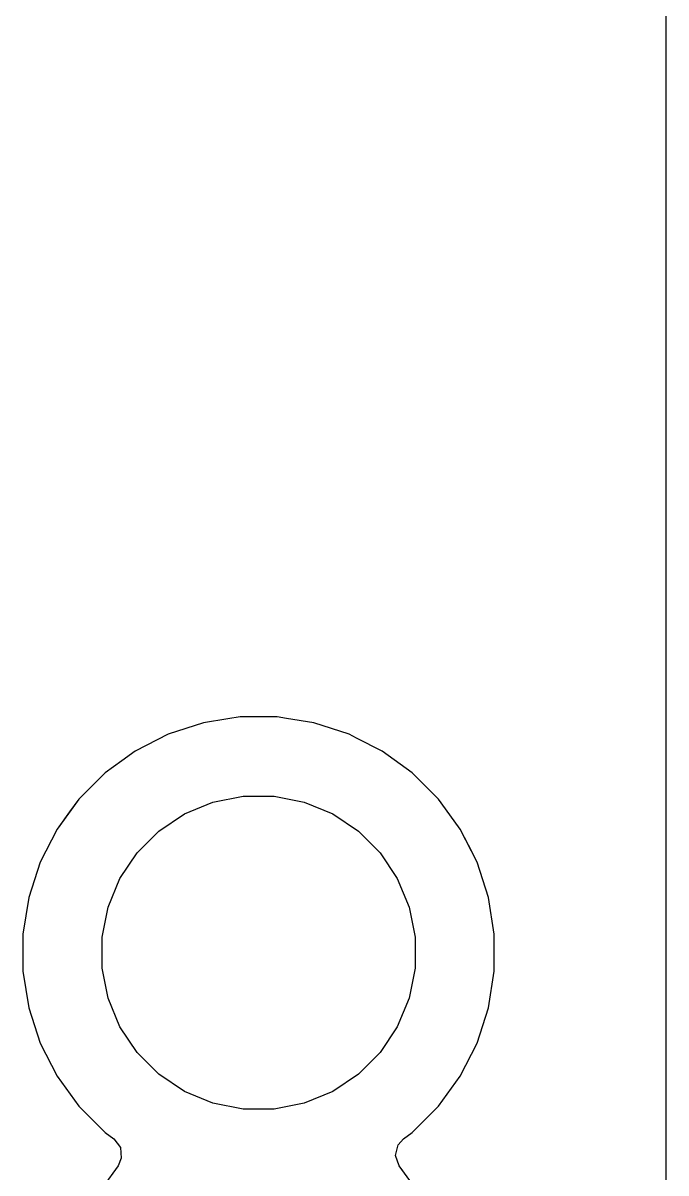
# Model space of a CAD drawing. Header units: inches. Extents: x 6.57 to 9.79, y -8.72 to -3.17.
# Drawn here: x 9.6258 to 9.7874, y -7.1931 to -6.9043 of the extents above; entities that cross this region are included whole.
import ezdxf

# ---------------------------------------------------------------- set-up
doc = ezdxf.new("R2010")
doc.units = ezdxf.units.IN
doc.header["$MEASUREMENT"] = 0
doc.layers.add('In2.Cu', color=33, linetype='CONTINUOUS', true_color=0xce7d2c)

msp = doc.modelspace()

# ---------------------------------------------------------------- linework, layer by layer
at = {"layer": 'In2.Cu', "linetype": 'CONTINUOUS'}
for p, q in [((9.78738, -3.17026), (9.78738, -8.71951)), ((9.78738, -3.17026), (9.78738, -8.71951)), ((9.78738, -3.17026), (9.78738, -8.71951)), ((9.78738, -3.17026), (9.78738, -8.71951)), ((9.67731, -7.07908), (9.67118, -7.08005)), ((9.67731, -7.07908), (9.67118, -7.08005)), ((9.67731, -7.07908), (9.67118, -7.08005)), ((9.67731, -7.07908), (9.67118, -7.08005)), ((9.68038, -7.07859), (9.67731, -7.07908)), ((9.68038, -7.07859), (9.67731, -7.07908)), ((9.68038, -7.07859), (9.67731, -7.07908)), ((9.68038, -7.07859), (9.67731, -7.07908)), ((9.6897, -7.07859), (9.68038, -7.07859)), ((9.6897, -7.07859), (9.68038, -7.07859)), ((9.6897, -7.07859), (9.68038, -7.07859)), ((9.6897, -7.07859), (9.68038, -7.07859)), ((9.692, -7.07896), (9.6897, -7.07859)), ((9.692, -7.07896), (9.6897, -7.07859)), ((9.692, -7.07896), (9.6897, -7.07859)), ((9.692, -7.07896), (9.6897, -7.07859)), ((9.6989, -7.08005), (9.692, -7.07896)), ((9.6989, -7.08005), (9.692, -7.07896)), ((9.6989, -7.08005), (9.692, -7.07896)), ((9.6989, -7.08005), (9.692, -7.07896)), ((9.67118, -7.08005), (9.66231, -7.08293)), ((9.67118, -7.08005), (9.66231, -7.08293)), ((9.67118, -7.08005), (9.66231, -7.08293)), ((9.67118, -7.08005), (9.66231, -7.08293)), ((9.67118, -7.08005), (9.67118, -7.08005)), ((9.67118, -7.08005), (9.67118, -7.08005)), ((9.67118, -7.08005), (9.67118, -7.08005)), ((9.67118, -7.08005), (9.67118, -7.08005)), ((9.70777, -7.08293), (9.6989, -7.08005)), ((9.70777, -7.08293), (9.6989, -7.08005)), ((9.70777, -7.08293), (9.6989, -7.08005)), ((9.70777, -7.08293), (9.6989, -7.08005)), ((9.66231, -7.08293), (9.65401, -7.08716)), ((9.66231, -7.08293), (9.65401, -7.08716)), ((9.66231, -7.08293), (9.65401, -7.08716)), ((9.66231, -7.08293), (9.65401, -7.08716)), ((9.70963, -7.08388), (9.70777, -7.08293)), ((9.70963, -7.08388), (9.70777, -7.08293)), ((9.70963, -7.08388), (9.70777, -7.08293)), ((9.70963, -7.08388), (9.70777, -7.08293)), ((9.71607, -7.08716), (9.70963, -7.08388)), ((9.71607, -7.08716), (9.70963, -7.08388)), ((9.71607, -7.08716), (9.70963, -7.08388)), ((9.71607, -7.08716), (9.70963, -7.08388)), ((9.65401, -7.08716), (9.65063, -7.08961)), ((9.65401, -7.08716), (9.65063, -7.08961)), ((9.65401, -7.08716), (9.65063, -7.08961)), ((9.65401, -7.08716), (9.65063, -7.08961)), ((9.72361, -7.09264), (9.71607, -7.08716)), ((9.72361, -7.09264), (9.71607, -7.08716)), ((9.72361, -7.09264), (9.71607, -7.08716)), ((9.72361, -7.09264), (9.71607, -7.08716)), ((9.65063, -7.08961), (9.64647, -7.09264)), ((9.65063, -7.08961), (9.64647, -7.09264)), ((9.65063, -7.08961), (9.64647, -7.09264)), ((9.65063, -7.08961), (9.64647, -7.09264)), ((9.64647, -7.09264), (9.63988, -7.09923)), ((9.64647, -7.09264), (9.63988, -7.09923)), ((9.64647, -7.09264), (9.63988, -7.09923)), ((9.64647, -7.09264), (9.63988, -7.09923)), ((9.64647, -7.09264), (9.64647, -7.09264)), ((9.64647, -7.09264), (9.64647, -7.09264)), ((9.64647, -7.09264), (9.64647, -7.09264)), ((9.64647, -7.09264), (9.64647, -7.09264)), ((9.64647, -7.09264), (9.64647, -7.09264)), ((9.64647, -7.09264), (9.64647, -7.09264)), ((9.64647, -7.09264), (9.64647, -7.09264)), ((9.64647, -7.09264), (9.64647, -7.09264)), ((9.7302, -7.09923), (9.72361, -7.09264)), ((9.7302, -7.09923), (9.72361, -7.09264)), ((9.7302, -7.09923), (9.72361, -7.09264)), ((9.7302, -7.09923), (9.72361, -7.09264)), ((9.63988, -7.09923), (9.63753, -7.10246)), ((9.63988, -7.09923), (9.63753, -7.10246)), ((9.63988, -7.09923), (9.63753, -7.10246)), ((9.63988, -7.09923), (9.63901, -7.10042)), ((9.63988, -7.09923), (9.63988, -7.09923)), ((9.63988, -7.09923), (9.63988, -7.09923)), ((9.63988, -7.09923), (9.63988, -7.09923)), ((9.63988, -7.09923), (9.63988, -7.09923)), ((9.63988, -7.09923), (9.63988, -7.09923)), ((9.63988, -7.09923), (9.63988, -7.09923)), ((9.63988, -7.09923), (9.63988, -7.09923)), ((9.63988, -7.09923), (9.63988, -7.09923)), ((9.67357, -7.1), (9.68117, -7.09849)), ((9.67357, -7.1), (9.68117, -7.09849)), ((9.67357, -7.1), (9.68117, -7.09849)), ((9.67357, -7.1), (9.68117, -7.09849)), ((9.68117, -7.09849), (9.68891, -7.09849)), ((9.68117, -7.09849), (9.68891, -7.09849)), ((9.68117, -7.09849), (9.68891, -7.09849)), ((9.68117, -7.09849), (9.68891, -7.09849)), ((9.68891, -7.09849), (9.69651, -7.1)), ((9.68891, -7.09849), (9.69651, -7.1)), ((9.68891, -7.09849), (9.69651, -7.1)), ((9.68891, -7.09849), (9.69651, -7.1)), ((9.73527, -7.1062), (9.7302, -7.09923)), ((9.73527, -7.1062), (9.7302, -7.09923)), ((9.73527, -7.1062), (9.7302, -7.09923)), ((9.73568, -7.10677), (9.7302, -7.09923)), ((9.63901, -7.10042), (9.6344, -7.10677)), ((9.63753, -7.10246), (9.6344, -7.10677)), ((9.63753, -7.10246), (9.6344, -7.10677)), ((9.63753, -7.10246), (9.6344, -7.10677)), ((9.66642, -7.10296), (9.67357, -7.1)), ((9.66642, -7.10296), (9.67357, -7.1)), ((9.66642, -7.10296), (9.67357, -7.1)), ((9.66642, -7.10296), (9.67357, -7.1)), ((9.69651, -7.1), (9.70366, -7.10296)), ((9.69651, -7.1), (9.70366, -7.10296)), ((9.69651, -7.1), (9.70366, -7.10296)), ((9.69651, -7.1), (9.70366, -7.10296)), ((9.65998, -7.10726), (9.66642, -7.10296)), ((9.65998, -7.10726), (9.66642, -7.10296)), ((9.65998, -7.10726), (9.66642, -7.10296)), ((9.65998, -7.10726), (9.66642, -7.10296)), ((9.70366, -7.10296), (9.7101, -7.10726)), ((9.70366, -7.10296), (9.7101, -7.10726)), ((9.70366, -7.10296), (9.7101, -7.10726)), ((9.70366, -7.10296), (9.7101, -7.10726)), ((9.6344, -7.10677), (9.63017, -7.11507)), ((9.6344, -7.10677), (9.63017, -7.11507)), ((9.6344, -7.10677), (9.63017, -7.11507)), ((9.6344, -7.10677), (9.63017, -7.11507)), ((9.65451, -7.11274), (9.65998, -7.10726)), ((9.65451, -7.11274), (9.65998, -7.10726)), ((9.65451, -7.11274), (9.65998, -7.10726)), ((9.65451, -7.11274), (9.65998, -7.10726)), ((9.7101, -7.10726), (9.71557, -7.11274)), ((9.7101, -7.10726), (9.71557, -7.11274)), ((9.7101, -7.10726), (9.71557, -7.11274)), ((9.7101, -7.10726), (9.71557, -7.11274)), ((9.73568, -7.10677), (9.73527, -7.1062)), ((9.73568, -7.10677), (9.73527, -7.1062)), ((9.73568, -7.10677), (9.73527, -7.1062)), ((9.73991, -7.11507), (9.73568, -7.10677)), ((9.73991, -7.11507), (9.73568, -7.10677)), ((9.73991, -7.11507), (9.73568, -7.10677)), ((9.73775, -7.11083), (9.73568, -7.10677)), ((9.73991, -7.11507), (9.73775, -7.11083)), ((9.6502, -7.11918), (9.65451, -7.11274)), ((9.6502, -7.11918), (9.65451, -7.11274)), ((9.6502, -7.11918), (9.65451, -7.11274)), ((9.6502, -7.11918), (9.65451, -7.11274)), ((9.71557, -7.11274), (9.71988, -7.11918)), ((9.71557, -7.11274), (9.71988, -7.11918)), ((9.71557, -7.11274), (9.71988, -7.11918)), ((9.71557, -7.11274), (9.71988, -7.11918)), ((9.63017, -7.11507), (9.62729, -7.12393)), ((9.63017, -7.11507), (9.62729, -7.12393)), ((9.63017, -7.11507), (9.62729, -7.12393)), ((9.63017, -7.11507), (9.62729, -7.12393)), ((9.74279, -7.12393), (9.73991, -7.11507)), ((9.74279, -7.12393), (9.73991, -7.11507)), ((9.74279, -7.12393), (9.73991, -7.11507)), ((9.74279, -7.12393), (9.73991, -7.11507)), ((9.64724, -7.12633), (9.6502, -7.11918)), ((9.64724, -7.12633), (9.6502, -7.11918)), ((9.64724, -7.12633), (9.6502, -7.11918)), ((9.64724, -7.12633), (9.6502, -7.11918)), ((9.71988, -7.11918), (9.72284, -7.12633)), ((9.71988, -7.11918), (9.72284, -7.12633)), ((9.71988, -7.11918), (9.72284, -7.12633)), ((9.71988, -7.11918), (9.72284, -7.12633)), ((9.62729, -7.12393), (9.62583, -7.13314)), ((9.62729, -7.12393), (9.62583, -7.13314)), ((9.62729, -7.12393), (9.62583, -7.13314)), ((9.62729, -7.12393), (9.62583, -7.13314)), ((9.62729, -7.12393), (9.62729, -7.12393)), ((9.62729, -7.12393), (9.62729, -7.12393)), ((9.62729, -7.12393), (9.62729, -7.12393)), ((9.62729, -7.12393), (9.62729, -7.12393)), ((9.74424, -7.13314), (9.74279, -7.12393)), ((9.74279, -7.12393), (9.74279, -7.12393)), ((9.74279, -7.12393), (9.74279, -7.12393)), ((9.74424, -7.13314), (9.74279, -7.12393)), ((9.74279, -7.12393), (9.74279, -7.12393)), ((9.74279, -7.12393), (9.74279, -7.12393)), ((9.74424, -7.13314), (9.74279, -7.12393)), ((9.74279, -7.12393), (9.74279, -7.12393)), ((9.74279, -7.12393), (9.74279, -7.12393)), ((9.74424, -7.13314), (9.74279, -7.12393)), ((9.74279, -7.12393), (9.74279, -7.12393)), ((9.74279, -7.12393), (9.74279, -7.12393)), ((9.64573, -7.13392), (9.64724, -7.12633)), ((9.64573, -7.13392), (9.64724, -7.12633)), ((9.64573, -7.13392), (9.64724, -7.12633)), ((9.64573, -7.13392), (9.64724, -7.12633)), ((9.72284, -7.12633), (9.72435, -7.13392)), ((9.72284, -7.12633), (9.72435, -7.13392)), ((9.72284, -7.12633), (9.72435, -7.13392)), ((9.72284, -7.12633), (9.72435, -7.13392)), ((9.62583, -7.13314), (9.62583, -7.14245)), ((9.62583, -7.13314), (9.62583, -7.14245)), ((9.62583, -7.13314), (9.62583, -7.14245)), ((9.62583, -7.13314), (9.62583, -7.14245)), ((9.64573, -7.14167), (9.64573, -7.13392)), ((9.64573, -7.14167), (9.64573, -7.13392)), ((9.64573, -7.14167), (9.64573, -7.13392)), ((9.64573, -7.14167), (9.64573, -7.13392)), ((9.72435, -7.13392), (9.72435, -7.14167)), ((9.72435, -7.13392), (9.72435, -7.14167)), ((9.72435, -7.13392), (9.72435, -7.14167)), ((9.72435, -7.13392), (9.72435, -7.14167)), ((9.74424, -7.14245), (9.74424, -7.13314)), ((9.74424, -7.14245), (9.74424, -7.13314)), ((9.74424, -7.14245), (9.74424, -7.13314)), ((9.74424, -7.14245), (9.74424, -7.13314)), ((9.62583, -7.14245), (9.62729, -7.15166)), ((9.62583, -7.14245), (9.62729, -7.15166)), ((9.62583, -7.14245), (9.62729, -7.15166)), ((9.62583, -7.14245), (9.62729, -7.15166)), ((9.64724, -7.14926), (9.64573, -7.14167)), ((9.64724, -7.14926), (9.64573, -7.14167)), ((9.64724, -7.14926), (9.64573, -7.14167)), ((9.64724, -7.14926), (9.64573, -7.14167)), ((9.72435, -7.14167), (9.72284, -7.14926)), ((9.72435, -7.14167), (9.72284, -7.14926)), ((9.72435, -7.14167), (9.72284, -7.14926)), ((9.72435, -7.14167), (9.72284, -7.14926)), ((9.74279, -7.15166), (9.74424, -7.14245)), ((9.74279, -7.15166), (9.74424, -7.14245)), ((9.74279, -7.15166), (9.74424, -7.14245)), ((9.74279, -7.15166), (9.74424, -7.14245)), ((9.62729, -7.15166), (9.62729, -7.15166)), ((9.62729, -7.15166), (9.63017, -7.16052)), ((9.62729, -7.15166), (9.62729, -7.15166)), ((9.62729, -7.15166), (9.63017, -7.16052)), ((9.62729, -7.15166), (9.62729, -7.15166)), ((9.62729, -7.15166), (9.63017, -7.16052)), ((9.62729, -7.15166), (9.62729, -7.15166)), ((9.62729, -7.15166), (9.63017, -7.16052)), ((9.6502, -7.15642), (9.64724, -7.14926)), ((9.6502, -7.15642), (9.64724, -7.14926)), ((9.6502, -7.15642), (9.64724, -7.14926)), ((9.6502, -7.15642), (9.64724, -7.14926)), ((9.72284, -7.14926), (9.71988, -7.15642)), ((9.72284, -7.14926), (9.71988, -7.15642)), ((9.72284, -7.14926), (9.71988, -7.15642)), ((9.72284, -7.14926), (9.71988, -7.15642)), ((9.73991, -7.16052), (9.74279, -7.15166)), ((9.73991, -7.16052), (9.74279, -7.15166)), ((9.73991, -7.16052), (9.74279, -7.15166)), ((9.73991, -7.16052), (9.74279, -7.15166)), ((9.65451, -7.16285), (9.6502, -7.15642)), ((9.65451, -7.16285), (9.6502, -7.15642)), ((9.65451, -7.16285), (9.6502, -7.15642)), ((9.65451, -7.16285), (9.6502, -7.15642)), ((9.71988, -7.15642), (9.71557, -7.16285)), ((9.71988, -7.15642), (9.71557, -7.16285)), ((9.71988, -7.15642), (9.71557, -7.16285)), ((9.71988, -7.15642), (9.71557, -7.16285)), ((9.63017, -7.16052), (9.63017, -7.16052)), ((9.63017, -7.16052), (9.6344, -7.16883)), ((9.63017, -7.16052), (9.63017, -7.16052)), ((9.63017, -7.16052), (9.6344, -7.16883)), ((9.63017, -7.16052), (9.63017, -7.16052)), ((9.63017, -7.16052), (9.6344, -7.16883)), ((9.63017, -7.16052), (9.63017, -7.16052)), ((9.63017, -7.16052), (9.6344, -7.16883)), ((9.73568, -7.16883), (9.73991, -7.16052)), ((9.73568, -7.16883), (9.73991, -7.16052)), ((9.73568, -7.16883), (9.73991, -7.16052)), ((9.73568, -7.16883), (9.73991, -7.16052)), ((9.65998, -7.16833), (9.65451, -7.16285)), ((9.65998, -7.16833), (9.65451, -7.16285)), ((9.65998, -7.16833), (9.65451, -7.16285)), ((9.65998, -7.16833), (9.65451, -7.16285)), ((9.71557, -7.16285), (9.7101, -7.16833)), ((9.71557, -7.16285), (9.7101, -7.16833)), ((9.71557, -7.16285), (9.7101, -7.16833)), ((9.71557, -7.16285), (9.7101, -7.16833)), ((9.6344, -7.16883), (9.63988, -7.17636)), ((9.6344, -7.16883), (9.63988, -7.17636)), ((9.6344, -7.16883), (9.63988, -7.17636)), ((9.6344, -7.16883), (9.63988, -7.17636)), ((9.66642, -7.17263), (9.65998, -7.16833)), ((9.66642, -7.17263), (9.65998, -7.16833)), ((9.66642, -7.17263), (9.65998, -7.16833)), ((9.66642, -7.17263), (9.65998, -7.16833)), ((9.7101, -7.16833), (9.70366, -7.17263)), ((9.7101, -7.16833), (9.70366, -7.17263)), ((9.7101, -7.16833), (9.70366, -7.17263)), ((9.7101, -7.16833), (9.70366, -7.17263)), ((9.7302, -7.17636), (9.73568, -7.16883)), ((9.7302, -7.17636), (9.73568, -7.16883)), ((9.7302, -7.17636), (9.73568, -7.16883)), ((9.7302, -7.17636), (9.73568, -7.16883)), ((9.67357, -7.17559), (9.66642, -7.17263)), ((9.67357, -7.17559), (9.66642, -7.17263)), ((9.67357, -7.17559), (9.66642, -7.17263)), ((9.67357, -7.17559), (9.66642, -7.17263)), ((9.70366, -7.17263), (9.69651, -7.17559)), ((9.70366, -7.17263), (9.69651, -7.17559)), ((9.70366, -7.17263), (9.69651, -7.17559)), ((9.70366, -7.17263), (9.69651, -7.17559)), ((9.63988, -7.17636), (9.64647, -7.18295)), ((9.63988, -7.17636), (9.64647, -7.18295)), ((9.63988, -7.17636), (9.64647, -7.18295)), ((9.63988, -7.17636), (9.64647, -7.18295)), ((9.68117, -7.17711), (9.67357, -7.17559)), ((9.68117, -7.17711), (9.67357, -7.17559)), ((9.68117, -7.17711), (9.67357, -7.17559)), ((9.68117, -7.17711), (9.67357, -7.17559)), ((9.68891, -7.17711), (9.68117, -7.17711)), ((9.68891, -7.17711), (9.68117, -7.17711)), ((9.68891, -7.17711), (9.68117, -7.17711)), ((9.68891, -7.17711), (9.68117, -7.17711)), ((9.69651, -7.17559), (9.68891, -7.17711)), ((9.69651, -7.17559), (9.68891, -7.17711)), ((9.69651, -7.17559), (9.68891, -7.17711)), ((9.69651, -7.17559), (9.68891, -7.17711)), ((9.72361, -7.18295), (9.7302, -7.17636)), ((9.72361, -7.18295), (9.7302, -7.17636)), ((9.72361, -7.18295), (9.7302, -7.17636)), ((9.72361, -7.18295), (9.7302, -7.17636)), ((9.64647, -7.18295), (9.64647, -7.18295)), ((9.64647, -7.18295), (9.64863, -7.18452)), ((9.64647, -7.18295), (9.64647, -7.18295)), ((9.64647, -7.18295), (9.64863, -7.18452)), ((9.64647, -7.18295), (9.64647, -7.18295)), ((9.64647, -7.18295), (9.64863, -7.18452)), ((9.64647, -7.18295), (9.64647, -7.18295)), ((9.64647, -7.18295), (9.64863, -7.18452)), ((9.72145, -7.18452), (9.72361, -7.18295)), ((9.72145, -7.18452), (9.72361, -7.18295)), ((9.72145, -7.18452), (9.72361, -7.18295)), ((9.72145, -7.18452), (9.72361, -7.18295)), ((9.64863, -7.18452), (9.65031, -7.1867)), ((9.64863, -7.18452), (9.65031, -7.1867)), ((9.64863, -7.18452), (9.65031, -7.1867)), ((9.64863, -7.18452), (9.65031, -7.1867)), ((9.71944, -7.18875), (9.72007, -7.18607)), ((9.71944, -7.18875), (9.72007, -7.18607)), ((9.71944, -7.18875), (9.72007, -7.18607)), ((9.71944, -7.18875), (9.72007, -7.18607)), ((9.72007, -7.18607), (9.72145, -7.18452)), ((9.72007, -7.18607), (9.72145, -7.18452)), ((9.72007, -7.18607), (9.72145, -7.18452)), ((9.72007, -7.18607), (9.72145, -7.18452)), ((9.65054, -7.18944), (9.64971, -7.19134)), ((9.65054, -7.18944), (9.64971, -7.19134)), ((9.65054, -7.18944), (9.64971, -7.19134)), ((9.65054, -7.18944), (9.64971, -7.19134)), ((9.65031, -7.1867), (9.65054, -7.18944)), ((9.65031, -7.1867), (9.65054, -7.18944)), ((9.65031, -7.1867), (9.65054, -7.18944)), ((9.65031, -7.1867), (9.65054, -7.18944)), ((9.72037, -7.19134), (9.71944, -7.18875)), ((9.72037, -7.19134), (9.71944, -7.18875)), ((9.72037, -7.19134), (9.71944, -7.18875)), ((9.72037, -7.19134), (9.71944, -7.18875)), ((9.64971, -7.19134), (9.64595, -7.19652)), ((9.64971, -7.19134), (9.64595, -7.19652)), ((9.64971, -7.19134), (9.64595, -7.19652)), ((9.64971, -7.19134), (9.64595, -7.19652)), ((9.72413, -7.19652), (9.72037, -7.19134)), ((9.72413, -7.19652), (9.72037, -7.19134)), ((9.72413, -7.19652), (9.72037, -7.19134)), ((9.72061, -7.19168), (9.72037, -7.19134)), ((9.72413, -7.19652), (9.72061, -7.19168))]:
    msp.add_line(p, q, dxfattribs=at)

doc.saveas('drawing.dxf')
